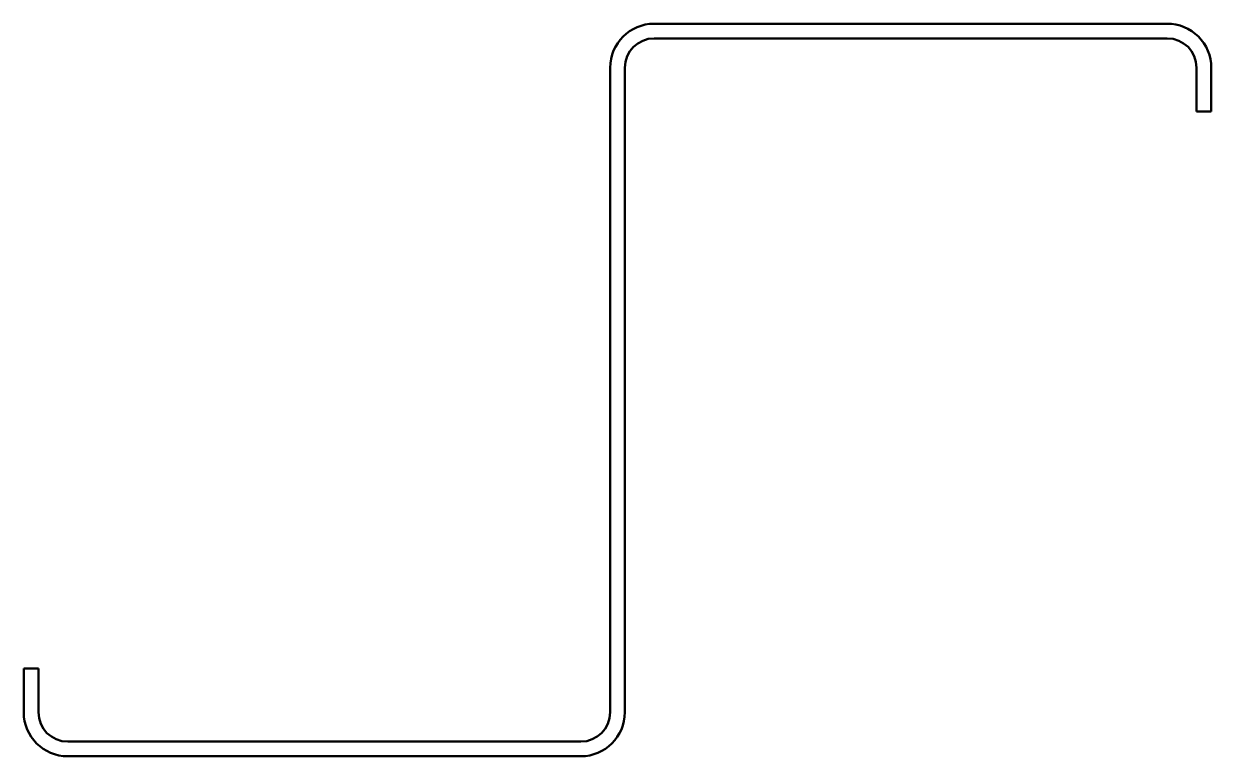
# Model space of a CAD drawing. Header units: millimetres. Extents: x 118 to 361, y 83 to 233.
import ezdxf

# ---------------------------------------------------------------- set-up
doc = ezdxf.new("R2010")
doc.units = ezdxf.units.MM
doc.header["$LTSCALE"] = 0.75
doc.layers.add('Visible', color=7, linetype='Continuous', lineweight=50)

msp = doc.modelspace()

# ---------------------------------------------------------------- linework, layer by layer
at = {"layer": 'Visible', "extrusion": (-1, -2e-16, 0)}
for p, q in [((352.043706, 233.405926), (247.043705, 233.405926)), ((247.043705, 230.405924), (352.043705, 230.405924)), ((238.043705, 224.405926), (238.043705, 92.405924)), ((241.043705, 92.405924), (241.043705, 224.405924)), ((358.043705, 224.405924), (358.043705, 215.405924)), ((361.043705, 215.405924), (361.043706, 224.405925)), ((358.043705, 215.405924), (361.043705, 215.405924)), ((118.043705, 101.405924), (118.043705, 92.405924)), ((121.043705, 101.405924), (118.043705, 101.405924)), ((121.043705, 92.405924), (121.043705, 101.405924)), ((232.043705, 86.405924), (127.043705, 86.405924)), ((127.043705, 83.405924), (232.043705, 83.405924))]:
    msp.add_line(p, q, dxfattribs=at)
at = {"layer": 'Visible'}
for centre, start, end in [((247.043705, 224.405926), 90, 180), ((352.043706, 224.405926), 359.999994, 90), ((127.043705, 92.405924), 180, 270), ((232.043705, 92.405924), 270, 0)]:
    msp.add_arc(centre, 9, start, end, dxfattribs=at)
at = {"layer": 'Visible', "extrusion": (0, -2e-16, -1)}
for centre, start, end in [((-247.043705, 224.405924), 0, 90), ((-352.043705, 224.405924), 90, 180), ((-127.043705, 92.405924), 270, 0), ((-232.043705, 92.405924), 180, 270)]:
    msp.add_arc(centre, 6, start, end, dxfattribs=at)

doc.saveas('drawing.dxf')
